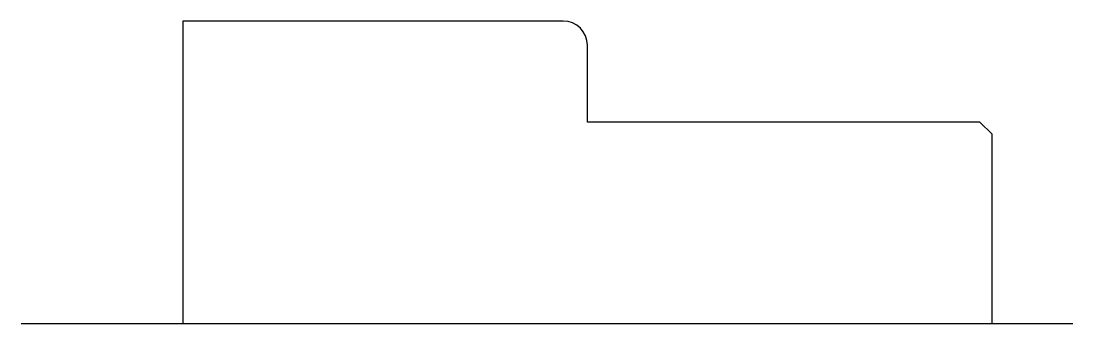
# Model space of a CAD drawing. Header units: inches. Extents: x -2.4 to 0.2, y 0 to 0.75.
import ezdxf

# ---------------------------------------------------------------- set-up
doc = ezdxf.new("R2010")
doc.units = ezdxf.units.IN
doc.layers.add('CENTER', color=1, linetype='CONTINUOUS')
doc.layers.add('PROF', color=7, linetype='CONTINUOUS')

msp = doc.modelspace()

# ---------------------------------------------------------------- linework, layer by layer
at = {"layer": 'CENTER'}
msp.add_line((0.2, 0), (-2.4, 0), dxfattribs=at)
at = {"layer": 'PROF'}
for p, q in [((-1.06, 0.75), (-2, 0.75)), ((-2, 0.75), (-2, 0)), ((-1, 0.5), (-1, 0.69)), ((-0.03, 0.5), (-1, 0.5)), ((0, 0.47), (-0.03, 0.5)), ((0, 0), (0, 0.47))]:
    msp.add_line(p, q, dxfattribs=at)
msp.add_arc((-1.06, 0.69), 0.06, 0, 90, dxfattribs=at)

doc.saveas('drawing.dxf')
